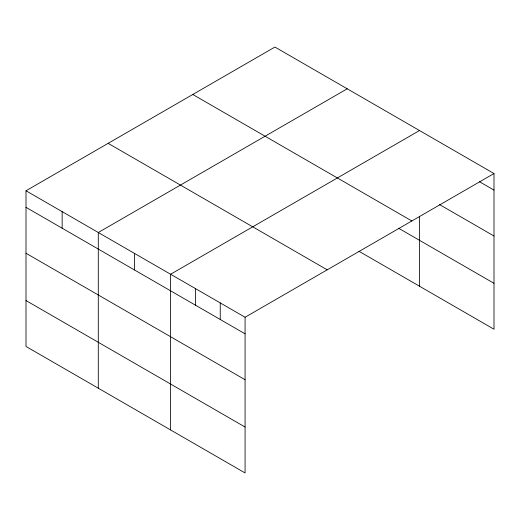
<?xml version="1.0" encoding="UTF-8"?>
<svg xmlns="http://www.w3.org/2000/svg" width="520" height="520" viewBox="0 0 520 520"><rect width="100%" height="100%" fill="white"/><g stroke="black" fill="none" stroke-linecap="round" stroke-linejoin="round"><path stroke-width="0.78" d="M26 190.769L245.076 317.252L245.076 472.947L26 346.463L26 190.769L274.924 47.053L494 173.537L494 329.231L359.041 251.31M347.224 88.797L98.293 232.511L98.293 388.206M419.517 130.533L170.586 274.248L170.586 429.943M245.076 317.252L494 173.537M479.518 181.74L494 190.106M439.517 204.561L494 236.015M192.784 94.484L411.853 220.961M398.658 228.274L494 283.315M108.147 143.345L327.217 269.828M26 207.337L245.076 333.821M26 253.253L245.076 379.73M26 300.553L245.076 427.037M419.517 216.665L419.517 286.228M220.246 302.919L220.246 319.488M195.416 288.581L195.416 305.149M134.44 253.377L134.44 269.945M62.147 211.64L62.147 228.208"/></g></svg>
